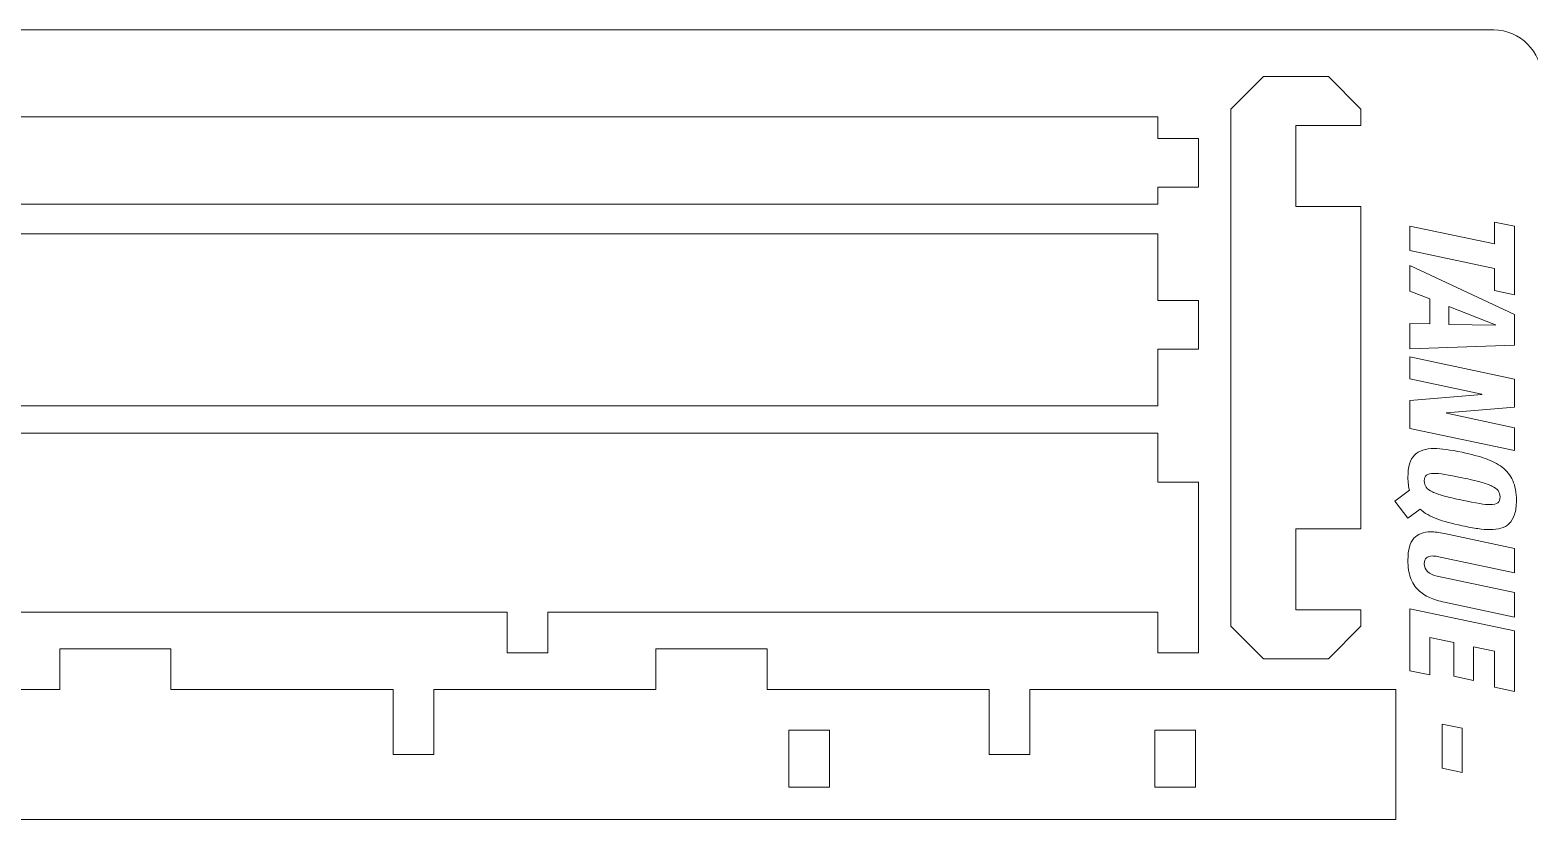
# Model space of a CAD drawing. Header units: centimetres. Extents: x -47.5 to 47.5, y -14.5 to 14.5.
# Drawn here: x 19.02 to 28.42, y 9.52 to 14.5 of the extents above; entities that cross this region are included whole.
import ezdxf

# ---------------------------------------------------------------- set-up
doc = ezdxf.new("R2010")
doc.units = ezdxf.units.CM
doc.header["$MEASUREMENT"] = 0
doc.layers.add('Camada 1', color=7, linetype='Continuous')

msp = doc.modelspace()

# ---------------------------------------------------------------- linework, layer by layer
at = {"layer": 'Camada 1', "color": 6, "lineweight": 9}
msp.add_open_spline([(9.8, 14.5), (9.8, 14.5), (28.2, 14.5), (28.2, 14.5), (28.2, 14.5), (28.365, 14.5), (28.5, 14.365), (28.5, 14.2), (28.5, 14.2), (28.5, 14.2), (28.5, -14.2), (28.5, -14.2), (28.5, -14.2), (28.5, -14.365), (28.365, -14.5), (28.2, -14.5), (28.2, -14.5), (28.2, -14.5), (9.8, -14.5), (9.8, -14.5), (9.8, -14.5), (9.635, -14.5), (9.5, -14.365), (9.5, -14.2), (9.5, -14.2), (9.5, -14.2), (9.5, 14.2), (9.5, 14.2), (9.5, 14.2), (9.5, 14.365), (9.635, 14.5), (9.8, 14.5)], degree=3, knots=[0, 0, 0, 0, 0.1111111, 0.1111111, 0.1111111, 0.1111111, 0.2222222, 0.2222222, 0.2222222, 0.2222222, 0.3333333, 0.3333333, 0.3333333, 0.3333333, 0.4444444, 0.4444444, 0.4444444, 0.4444444, 0.5555556, 0.5555556, 0.5555556, 0.5555556, 0.6666667, 0.6666667, 0.6666667, 0.6666667, 0.7777778, 0.7777778, 0.7777778, 0.7777778, 1, 1, 1, 1], dxfattribs=at)
at = {"layer": 'Camada 1', "color": 250, "lineweight": 9}
for points, knots in [([(26.95911, 10.86115), (26.95911, 10.86115), (26.95911, 11.37109), (26.95911, 11.37109), (26.95911, 11.37109), (26.95911, 11.37109), (27.36706, 11.37109), (27.36706, 11.37109), (27.36706, 11.37109), (27.36706, 11.37109), (27.36706, 13.39152), (27.36706, 13.39152), (27.36706, 13.39152), (27.36706, 13.39152), (26.95911, 13.39152), (26.95911, 13.39152), (26.95911, 13.39152), (26.95911, 13.39152), (26.95911, 13.90146), (26.95911, 13.90146), (26.95911, 13.90146), (26.95911, 13.90146), (27.36706, 13.90146), (27.36706, 13.90146), (27.36706, 13.90146), (27.36706, 13.90146), (27.36706, 14.00346), (27.36706, 14.00346), (27.36706, 14.00346), (27.36706, 14.00346), (27.16309, 14.20743), (27.16309, 14.20743), (27.16309, 14.20743), (27.16309, 14.20743), (26.75513, 14.20743), (26.75513, 14.20743), (26.75513, 14.20743), (26.75513, 14.20743), (26.55116, 14.00346), (26.55116, 14.00346), (26.55116, 14.00346), (26.55116, 14.00346), (26.55116, 10.75916), (26.55116, 10.75916), (26.55116, 10.75916), (26.55116, 10.75916), (26.75513, 10.55519), (26.75513, 10.55519), (26.75513, 10.55519), (26.75513, 10.55519), (27.16309, 10.55519), (27.16309, 10.55519), (27.16309, 10.55519), (27.16309, 10.55519), (27.36706, 10.75916), (27.36706, 10.75916), (27.36706, 10.75916), (27.36706, 10.75916), (27.36706, 10.86115), (27.36706, 10.86115), (27.36706, 10.86115), (27.36706, 10.86115), (26.95911, 10.86115), (26.95911, 10.86115)], [0, 0, 0, 0, 0.0588235, 0.0588235, 0.0588235, 0.0588235, 0.1176471, 0.1176471, 0.1176471, 0.1176471, 0.1764706, 0.1764706, 0.1764706, 0.1764706, 0.2352941, 0.2352941, 0.2352941, 0.2352941, 0.2941176, 0.2941176, 0.2941176, 0.2941176, 0.3529412, 0.3529412, 0.3529412, 0.3529412, 0.4117647, 0.4117647, 0.4117647, 0.4117647, 0.4705882, 0.4705882, 0.4705882, 0.4705882, 0.5294118, 0.5294118, 0.5294118, 0.5294118, 0.5882353, 0.5882353, 0.5882353, 0.5882353, 0.6470588, 0.6470588, 0.6470588, 0.6470588, 0.7058824, 0.7058824, 0.7058824, 0.7058824, 0.7647059, 0.7647059, 0.7647059, 0.7647059, 0.8235294, 0.8235294, 0.8235294, 0.8235294, 0.8823529, 0.8823529, 0.8823529, 0.8823529, 1, 1, 1, 1]), ([(26.34784, 13.81953), (26.34784, 13.81953), (26.34784, 13.51355), (26.34784, 13.51355), (26.34784, 13.51355), (26.34784, 13.51355), (26.09286, 13.51355), (26.09286, 13.51355), (26.09286, 13.51355), (26.09286, 13.51355), (26.09286, 13.40749), (26.09286, 13.40749), (26.09286, 13.40749), (26.09286, 13.40749), (10.02535, 13.40749), (10.02535, 13.40749), (10.02535, 13.40749), (10.02535, 13.40749), (10.02535, 13.51355), (10.02535, 13.51355), (10.02535, 13.51355), (10.02535, 13.51355), (9.77038, 13.51355), (9.77038, 13.51355), (9.77038, 13.51355), (9.77038, 13.51355), (9.77038, 13.81953), (9.77038, 13.81953), (9.77038, 13.81953), (9.77038, 13.81953), (10.02535, 13.81953), (10.02535, 13.81953), (10.02535, 13.81953), (10.02535, 13.81953), (10.02535, 13.95513), (10.02535, 13.95513), (10.02535, 13.95513), (10.02535, 13.95513), (26.09286, 13.95513), (26.09286, 13.95513), (26.09286, 13.95513), (26.09286, 13.95513), (26.09286, 13.81953), (26.09286, 13.81953), (26.09286, 13.81953), (26.09286, 13.81953), (26.34784, 13.81953), (26.34784, 13.81953)], [0, 0, 0, 0, 0.0769231, 0.0769231, 0.0769231, 0.0769231, 0.1538462, 0.1538462, 0.1538462, 0.1538462, 0.2307692, 0.2307692, 0.2307692, 0.2307692, 0.3076923, 0.3076923, 0.3076923, 0.3076923, 0.3846154, 0.3846154, 0.3846154, 0.3846154, 0.4615385, 0.4615385, 0.4615385, 0.4615385, 0.5384615, 0.5384615, 0.5384615, 0.5384615, 0.6153846, 0.6153846, 0.6153846, 0.6153846, 0.6923077, 0.6923077, 0.6923077, 0.6923077, 0.7692308, 0.7692308, 0.7692308, 0.7692308, 0.8461538, 0.8461538, 0.8461538, 0.8461538, 1, 1, 1, 1]), ([(10.02535, 13.22105), (10.02535, 13.22105), (26.09286, 13.22105), (26.09286, 13.22105), (26.09286, 13.22105), (26.09286, 13.22105), (26.09286, 12.8035), (26.09286, 12.8035), (26.09286, 12.8035), (26.09286, 12.8035), (26.34784, 12.8035), (26.34784, 12.8035), (26.34784, 12.8035), (26.34784, 12.8035), (26.34784, 12.49755), (26.34784, 12.49755), (26.34784, 12.49755), (26.34784, 12.49755), (26.09286, 12.49755), (26.09286, 12.49755), (26.09286, 12.49755), (26.09286, 12.49755), (26.09286, 12.14159), (26.09286, 12.14159), (26.09286, 12.14159), (26.09286, 12.14159), (10.02535, 12.14159), (10.02535, 12.14159), (10.02535, 12.14159), (10.02535, 12.14159), (10.02535, 12.49755), (10.02535, 12.49755), (10.02535, 12.49755), (10.02535, 12.49755), (9.77038, 12.49755), (9.77038, 12.49755), (9.77038, 12.49755), (9.77038, 12.49755), (9.77038, 12.8035), (9.77038, 12.8035), (9.77038, 12.8035), (9.77038, 12.8035), (10.02535, 12.8035), (10.02535, 12.8035), (10.02535, 12.8035), (10.02535, 12.8035), (10.02535, 13.22105), (10.02535, 13.22105)], [0, 0, 0, 0, 0.0769231, 0.0769231, 0.0769231, 0.0769231, 0.1538462, 0.1538462, 0.1538462, 0.1538462, 0.2307692, 0.2307692, 0.2307692, 0.2307692, 0.3076923, 0.3076923, 0.3076923, 0.3076923, 0.3846154, 0.3846154, 0.3846154, 0.3846154, 0.4615385, 0.4615385, 0.4615385, 0.4615385, 0.5384615, 0.5384615, 0.5384615, 0.5384615, 0.6153846, 0.6153846, 0.6153846, 0.6153846, 0.6923077, 0.6923077, 0.6923077, 0.6923077, 0.7692308, 0.7692308, 0.7692308, 0.7692308, 0.8461538, 0.8461538, 0.8461538, 0.8461538, 1, 1, 1, 1]), ([(26.09288, 11.66377), (26.09288, 11.66377), (26.34785, 11.66377), (26.34785, 11.66377), (26.34785, 11.66377), (26.34785, 11.66377), (26.34785, 10.59288), (26.34785, 10.59288), (26.34785, 10.59288), (26.34785, 10.59288), (26.09288, 10.59288), (26.09288, 10.59288), (26.09288, 10.59288), (26.09288, 10.59288), (26.09288, 10.84786), (26.09288, 10.84786), (26.09288, 10.84786), (26.09288, 10.84786), (22.26722, 10.84786), (22.26722, 10.84786), (22.26722, 10.84786), (22.26722, 10.84786), (22.26722, 10.59288), (22.26722, 10.59288), (22.26722, 10.59288), (22.26722, 10.59288), (22.01226, 10.59288), (22.01226, 10.59288), (22.01226, 10.59288), (22.01226, 10.59288), (22.01226, 10.84786), (22.01226, 10.84786), (22.01226, 10.84786), (22.01226, 10.84786), (18.1866, 10.84786), (18.1866, 10.84786), (18.1866, 10.84786), (18.1866, 10.84786), (18.1866, 10.59288), (18.1866, 10.59288), (18.1866, 10.59288), (18.1866, 10.59288), (17.93163, 10.59288), (17.93163, 10.59288), (17.93163, 10.59288), (17.93163, 10.59288), (17.93163, 10.84786), (17.93163, 10.84786), (17.93163, 10.84786), (17.93163, 10.84786), (14.10598, 10.84786), (14.10598, 10.84786), (14.10598, 10.84786), (14.10598, 10.84786), (14.10598, 10.59288), (14.10598, 10.59288), (14.10598, 10.59288), (14.10598, 10.59288), (13.851, 10.59288), (13.851, 10.59288), (13.851, 10.59288), (13.851, 10.59288), (13.851, 10.84786), (13.851, 10.84786), (13.851, 10.84786), (13.851, 10.84786), (10.02535, 10.84786), (10.02535, 10.84786), (10.02535, 10.84786), (10.02535, 10.84786), (10.02535, 10.59288), (10.02535, 10.59288), (10.02535, 10.59288), (10.02535, 10.59288), (9.77038, 10.59288), (9.77038, 10.59288), (9.77038, 10.59288), (9.77038, 10.59288), (9.77038, 11.66377), (9.77038, 11.66377), (9.77038, 11.66377), (9.77038, 11.66377), (10.02535, 11.66377), (10.02535, 11.66377), (10.02535, 11.66377), (10.02535, 11.66377), (10.02535, 11.96973), (10.02535, 11.96973), (10.02535, 11.96973), (10.02535, 11.96973), (26.09288, 11.96973), (26.09288, 11.96973), (26.09288, 11.96973), (26.09288, 11.96973), (26.09288, 11.66377), (26.09288, 11.66377)], [0, 0, 0, 0, 0.04, 0.04, 0.04, 0.04, 0.08, 0.08, 0.08, 0.08, 0.12, 0.12, 0.12, 0.12, 0.16, 0.16, 0.16, 0.16, 0.2, 0.2, 0.2, 0.2, 0.24, 0.24, 0.24, 0.24, 0.28, 0.28, 0.28, 0.28, 0.32, 0.32, 0.32, 0.32, 0.36, 0.36, 0.36, 0.36, 0.4, 0.4, 0.4, 0.4, 0.44, 0.44, 0.44, 0.44, 0.48, 0.48, 0.48, 0.48, 0.52, 0.52, 0.52, 0.52, 0.56, 0.56, 0.56, 0.56, 0.6, 0.6, 0.6, 0.6, 0.64, 0.64, 0.64, 0.64, 0.68, 0.68, 0.68, 0.68, 0.72, 0.72, 0.72, 0.72, 0.76, 0.76, 0.76, 0.76, 0.8, 0.8, 0.8, 0.8, 0.84, 0.84, 0.84, 0.84, 0.88, 0.88, 0.88, 0.88, 0.92, 0.92, 0.92, 0.92, 1, 1, 1, 1]), ([(9.73294, 9.81784), (9.73294, 9.81784), (9.73294, 10.08981), (9.73294, 10.08981), (9.73294, 10.08981), (9.73294, 10.08981), (9.98792, 10.08981), (9.98792, 10.08981), (9.98792, 10.08981), (9.98792, 10.08981), (9.98792, 10.36178), (9.98792, 10.36178), (9.98792, 10.36178), (9.98792, 10.36178), (12.95578, 10.36178), (12.95578, 10.36178), (12.95578, 10.36178), (12.95578, 10.36178), (12.95578, 9.95383), (12.95578, 9.95383), (12.95578, 9.95383), (12.95578, 9.95383), (13.21076, 9.95383), (13.21076, 9.95383), (13.21076, 9.95383), (13.21076, 9.95383), (13.21076, 10.36178), (13.21076, 10.36178), (13.21076, 10.36178), (13.21076, 10.36178), (15.31564, 10.36178), (15.31564, 10.36178), (15.31564, 10.36178), (15.31564, 10.36178), (15.31564, 10.61675), (15.31564, 10.61675), (15.31564, 10.61675), (15.31564, 10.61675), (16.01256, 10.61675), (16.01256, 10.61675), (16.01256, 10.61675), (16.01256, 10.61675), (16.01256, 10.36178), (16.01256, 10.36178), (16.01256, 10.36178), (16.01256, 10.36178), (17.5565, 10.36178), (17.5565, 10.36178), (17.5565, 10.36178), (17.5565, 10.36178), (17.5565, 9.95383), (17.5565, 9.95383), (17.5565, 9.95383), (17.5565, 9.95383), (17.81148, 9.95383), (17.81148, 9.95383), (17.81148, 9.95383), (17.81148, 9.95383), (17.81148, 10.36178), (17.81148, 10.36178), (17.81148, 10.36178), (17.81148, 10.36178), (19.20532, 10.36178), (19.20532, 10.36178), (19.20532, 10.36178), (19.20532, 10.36178), (19.20532, 10.61675), (19.20532, 10.61675), (19.20532, 10.61675), (19.20532, 10.61675), (19.90224, 10.61675), (19.90224, 10.61675), (19.90224, 10.61675), (19.90224, 10.61675), (19.90224, 10.36178), (19.90224, 10.36178), (19.90224, 10.36178), (19.90224, 10.36178), (21.2961, 10.36178), (21.2961, 10.36178), (21.2961, 10.36178), (21.2961, 10.36178), (21.2961, 9.95383), (21.2961, 9.95383), (21.2961, 9.95383), (21.2961, 9.95383), (21.55107, 9.95383), (21.55107, 9.95383), (21.55107, 9.95383), (21.55107, 9.95383), (21.55107, 10.36178), (21.55107, 10.36178), (21.55107, 10.36178), (21.55107, 10.36178), (22.94492, 10.36178), (22.94492, 10.36178), (22.94492, 10.36178), (22.94492, 10.36178), (22.94492, 10.61675), (22.94492, 10.61675), (22.94492, 10.61675), (22.94492, 10.61675), (23.64184, 10.61675), (23.64184, 10.61675), (23.64184, 10.61675), (23.64184, 10.61675), (23.64184, 10.36178), (23.64184, 10.36178), (23.64184, 10.36178), (23.64184, 10.36178), (25.03569, 10.36178), (25.03569, 10.36178), (25.03569, 10.36178), (25.03569, 10.36178), (25.03569, 9.95383), (25.03569, 9.95383), (25.03569, 9.95383), (25.03569, 9.95383), (25.29066, 9.95383), (25.29066, 9.95383), (25.29066, 9.95383), (25.29066, 9.95383), (25.29066, 10.36178), (25.29066, 10.36178), (25.29066, 10.36178), (25.29066, 10.36178), (27.58527, 10.36178), (27.58527, 10.36178), (27.58527, 10.36178), (27.58527, 10.36178), (27.58527, 9.54587), (27.58527, 9.54587), (27.58527, 9.54587), (27.58527, 9.54587), (9.98792, 9.54587), (9.98792, 9.54587), (9.98792, 9.54587), (9.98792, 9.54587), (9.98792, 9.81784), (9.98792, 9.81784), (9.98792, 9.81784), (9.98792, 9.81784), (9.73294, 9.81784), (9.73294, 9.81784)], [0, 0, 0, 0, 0.027027, 0.027027, 0.027027, 0.027027, 0.0540541, 0.0540541, 0.0540541, 0.0540541, 0.0810811, 0.0810811, 0.0810811, 0.0810811, 0.1081081, 0.1081081, 0.1081081, 0.1081081, 0.1351351, 0.1351351, 0.1351351, 0.1351351, 0.1621622, 0.1621622, 0.1621622, 0.1621622, 0.1891892, 0.1891892, 0.1891892, 0.1891892, 0.2162162, 0.2162162, 0.2162162, 0.2162162, 0.2432432, 0.2432432, 0.2432432, 0.2432432, 0.2702703, 0.2702703, 0.2702703, 0.2702703, 0.2972973, 0.2972973, 0.2972973, 0.2972973, 0.3243243, 0.3243243, 0.3243243, 0.3243243, 0.3513514, 0.3513514, 0.3513514, 0.3513514, 0.3783784, 0.3783784, 0.3783784, 0.3783784, 0.4054054, 0.4054054, 0.4054054, 0.4054054, 0.4324324, 0.4324324, 0.4324324, 0.4324324, 0.4594595, 0.4594595, 0.4594595, 0.4594595, 0.4864865, 0.4864865, 0.4864865, 0.4864865, 0.5135135, 0.5135135, 0.5135135, 0.5135135, 0.5405405, 0.5405405, 0.5405405, 0.5405405, 0.5675676, 0.5675676, 0.5675676, 0.5675676, 0.5945946, 0.5945946, 0.5945946, 0.5945946, 0.6216216, 0.6216216, 0.6216216, 0.6216216, 0.6486486, 0.6486486, 0.6486486, 0.6486486, 0.6756757, 0.6756757, 0.6756757, 0.6756757, 0.7027027, 0.7027027, 0.7027027, 0.7027027, 0.7297297, 0.7297297, 0.7297297, 0.7297297, 0.7567568, 0.7567568, 0.7567568, 0.7567568, 0.7837838, 0.7837838, 0.7837838, 0.7837838, 0.8108108, 0.8108108, 0.8108108, 0.8108108, 0.8378378, 0.8378378, 0.8378378, 0.8378378, 0.8648649, 0.8648649, 0.8648649, 0.8648649, 0.8918919, 0.8918919, 0.8918919, 0.8918919, 0.9189189, 0.9189189, 0.9189189, 0.9189189, 0.9459459, 0.9459459, 0.9459459, 0.9459459, 1, 1, 1, 1])]:
    msp.add_open_spline(points, degree=3, knots=knots, dxfattribs=at)
at = {"layer": 'Camada 1', "color": 5, "lineweight": 9}
for points, knots in [([(27.67416, 13.27), (27.67416, 13.27), (27.67416, 13.11591), (27.67416, 13.11591), (27.67416, 13.11591), (27.67416, 13.11591), (28.20431, 13.00309), (28.20431, 13.00309), (28.20431, 13.00309), (28.20431, 13.00309), (28.20431, 12.86551), (28.20431, 12.86551), (28.20431, 12.86551), (28.20431, 12.86551), (28.32906, 12.83891), (28.32906, 12.83891), (28.32906, 12.83891), (28.32906, 12.83891), (28.32906, 13.26817), (28.32906, 13.26817), (28.32906, 13.26817), (28.32906, 13.26817), (28.20431, 13.29477), (28.20431, 13.29477), (28.20431, 13.29477), (28.20431, 13.29477), (28.20431, 13.15719), (28.20431, 13.15719), (28.20431, 13.15719), (28.20431, 13.15719), (27.67416, 13.27), (27.67416, 13.27)], [0, 0, 0, 0, 0.1111111, 0.1111111, 0.1111111, 0.1111111, 0.2222222, 0.2222222, 0.2222222, 0.2222222, 0.3333333, 0.3333333, 0.3333333, 0.3333333, 0.4444444, 0.4444444, 0.4444444, 0.4444444, 0.5555556, 0.5555556, 0.5555556, 0.5555556, 0.6666667, 0.6666667, 0.6666667, 0.6666667, 0.7777778, 0.7777778, 0.7777778, 0.7777778, 1, 1, 1, 1]), ([(27.67416, 13.02144), (27.67416, 13.02144), (27.67416, 12.86185), (27.67416, 12.86185), (27.67416, 12.86185), (27.67416, 12.86185), (27.7989, 12.81231), (27.7989, 12.81231), (27.7989, 12.81231), (27.7989, 12.81231), (27.7989, 12.65546), (27.7989, 12.65546), (27.7989, 12.65546), (27.7989, 12.65546), (27.67416, 12.65822), (27.67416, 12.65822), (27.67416, 12.65822), (27.67416, 12.65822), (27.67416, 12.49862), (27.67416, 12.49862), (27.67416, 12.49862), (27.67416, 12.49862), (28.32906, 12.52247), (28.32906, 12.52247), (28.32906, 12.52247), (28.32906, 12.52247), (28.32906, 12.71508), (28.32906, 12.71508), (28.32906, 12.71508), (28.32906, 12.71508), (27.67416, 13.02144), (27.67416, 13.02144)], [0, 0, 0, 0, 0.1111111, 0.1111111, 0.1111111, 0.1111111, 0.2222222, 0.2222222, 0.2222222, 0.2222222, 0.3333333, 0.3333333, 0.3333333, 0.3333333, 0.4444444, 0.4444444, 0.4444444, 0.4444444, 0.5555556, 0.5555556, 0.5555556, 0.5555556, 0.6666667, 0.6666667, 0.6666667, 0.6666667, 0.7777778, 0.7777778, 0.7777778, 0.7777778, 1, 1, 1, 1]), ([(27.91814, 12.65271), (27.91814, 12.65271), (27.91814, 12.76462), (27.91814, 12.76462), (27.91814, 12.76462), (27.91814, 12.76462), (28.20982, 12.64904), (28.20982, 12.64904), (28.20982, 12.64904), (28.20982, 12.64904), (28.20982, 12.64722), (28.20982, 12.64722), (28.20982, 12.64722), (28.20982, 12.64722), (27.91814, 12.65271), (27.91814, 12.65271)], [0, 0, 0, 0, 0.2, 0.2, 0.2, 0.2, 0.4, 0.4, 0.4, 0.4, 0.6, 0.6, 0.6, 0.6, 1, 1, 1, 1]), ([(27.67416, 12.44909), (27.67416, 12.44909), (27.67416, 12.31151), (27.67416, 12.31151), (27.67416, 12.31151), (27.67416, 12.31151), (28.12543, 12.2152), (28.12543, 12.2152), (28.12543, 12.2152), (28.12543, 12.2152), (28.12543, 12.21338), (28.12543, 12.21338), (28.12543, 12.21338), (28.12543, 12.21338), (27.67416, 12.17485), (27.67416, 12.17485), (27.67416, 12.17485), (27.67416, 12.17485), (27.67416, 12.00057), (27.67416, 12.00057), (27.67416, 12.00057), (27.67416, 12.00057), (28.32906, 11.86116), (28.32906, 11.86116), (28.32906, 11.86116), (28.32906, 11.86116), (28.32906, 12.00424), (28.32906, 12.00424), (28.32906, 12.00424), (28.32906, 12.00424), (27.90346, 12.09505), (27.90346, 12.09505), (27.90346, 12.09505), (27.90346, 12.09505), (27.90346, 12.09688), (27.90346, 12.09688), (27.90346, 12.09688), (27.90346, 12.09688), (28.32906, 12.13265), (28.32906, 12.13265), (28.32906, 12.13265), (28.32906, 12.13265), (28.32906, 12.30968), (28.32906, 12.30968), (28.32906, 12.30968), (28.32906, 12.30968), (27.67416, 12.44909), (27.67416, 12.44909)], [0, 0, 0, 0, 0.0769231, 0.0769231, 0.0769231, 0.0769231, 0.1538462, 0.1538462, 0.1538462, 0.1538462, 0.2307692, 0.2307692, 0.2307692, 0.2307692, 0.3076923, 0.3076923, 0.3076923, 0.3076923, 0.3846154, 0.3846154, 0.3846154, 0.3846154, 0.4615385, 0.4615385, 0.4615385, 0.4615385, 0.5384615, 0.5384615, 0.5384615, 0.5384615, 0.6153846, 0.6153846, 0.6153846, 0.6153846, 0.6923077, 0.6923077, 0.6923077, 0.6923077, 0.7692308, 0.7692308, 0.7692308, 0.7692308, 0.8461538, 0.8461538, 0.8461538, 0.8461538, 1, 1, 1, 1]), ([(27.57877, 11.5438), (27.57877, 11.5438), (27.66132, 11.43649), (27.66132, 11.43649), (27.66132, 11.43649), (27.66132, 11.43649), (27.73745, 11.49427), (27.73745, 11.49427), (27.73745, 11.49427), (27.76619, 11.46798), (27.8015, 11.44734), (27.84339, 11.43236), (27.84339, 11.43236), (27.88527, 11.41738), (27.93801, 11.40316), (28.00161, 11.38971), (28.00161, 11.38971), (28.03952, 11.38176), (28.07239, 11.37564), (28.10021, 11.37136), (28.10021, 11.37136), (28.12803, 11.36708), (28.15356, 11.36494), (28.1768, 11.36494), (28.1768, 11.36494), (28.20248, 11.36494), (28.22526, 11.36785), (28.24513, 11.37366), (28.24513, 11.37366), (28.265, 11.37946), (28.28212, 11.3894), (28.29649, 11.40347), (28.29649, 11.40347), (28.31086, 11.41753), (28.32202, 11.43633), (28.32997, 11.45987), (28.32997, 11.45987), (28.33792, 11.48342), (28.3419, 11.51261), (28.3419, 11.54747), (28.3419, 11.54747), (28.3419, 11.597), (28.33425, 11.63873), (28.31897, 11.67267), (28.31897, 11.67267), (28.30368, 11.70661), (28.28151, 11.73458), (28.25247, 11.75659), (28.25247, 11.75659), (28.22342, 11.77861), (28.18887, 11.79665), (28.14882, 11.81071), (28.14882, 11.81071), (28.10877, 11.82477), (28.0597, 11.83792), (28.00161, 11.85015), (28.00161, 11.85015), (27.9264, 11.86605), (27.8683, 11.874), (27.82734, 11.874), (27.82734, 11.874), (27.7723, 11.874), (27.73087, 11.86024), (27.70305, 11.83272), (27.70305, 11.83272), (27.67523, 11.80521), (27.66132, 11.75843), (27.66132, 11.69239), (27.66132, 11.69239), (27.66132, 11.6771), (27.66224, 11.66212), (27.66407, 11.64745), (27.66407, 11.64745), (27.66591, 11.63094), (27.66805, 11.61901), (27.67049, 11.61167), (27.67049, 11.61167), (27.67049, 11.61167), (27.57877, 11.5438), (27.57877, 11.5438)], [0, 0, 0, 0, 0.047619, 0.047619, 0.047619, 0.047619, 0.0952381, 0.0952381, 0.0952381, 0.0952381, 0.1428571, 0.1428571, 0.1428571, 0.1428571, 0.1904762, 0.1904762, 0.1904762, 0.1904762, 0.2380952, 0.2380952, 0.2380952, 0.2380952, 0.2857143, 0.2857143, 0.2857143, 0.2857143, 0.3333333, 0.3333333, 0.3333333, 0.3333333, 0.3809524, 0.3809524, 0.3809524, 0.3809524, 0.4285714, 0.4285714, 0.4285714, 0.4285714, 0.4761905, 0.4761905, 0.4761905, 0.4761905, 0.5238095, 0.5238095, 0.5238095, 0.5238095, 0.5714286, 0.5714286, 0.5714286, 0.5714286, 0.6190476, 0.6190476, 0.6190476, 0.6190476, 0.6666667, 0.6666667, 0.6666667, 0.6666667, 0.7142857, 0.7142857, 0.7142857, 0.7142857, 0.7619048, 0.7619048, 0.7619048, 0.7619048, 0.8095238, 0.8095238, 0.8095238, 0.8095238, 0.8571429, 0.8571429, 0.8571429, 0.8571429, 0.9047619, 0.9047619, 0.9047619, 0.9047619, 1, 1, 1, 1]), ([(28.00161, 11.69056), (28.05053, 11.68016), (28.08951, 11.67099), (28.11855, 11.66304), (28.11855, 11.66304), (28.1476, 11.65509), (28.17099, 11.64699), (28.18872, 11.63873), (28.18872, 11.63873), (28.20645, 11.63048), (28.21929, 11.62085), (28.22724, 11.60984), (28.22724, 11.60984), (28.23519, 11.59883), (28.23917, 11.58569), (28.23917, 11.5704), (28.23917, 11.5704), (28.23917, 11.55328), (28.23443, 11.5409), (28.22495, 11.53325), (28.22495, 11.53325), (28.21547, 11.52561), (28.19942, 11.52179), (28.1768, 11.52179), (28.1768, 11.52179), (28.14622, 11.52179), (28.08783, 11.53096), (28.00161, 11.5493), (28.00161, 11.5493), (27.9533, 11.5597), (27.91462, 11.56887), (27.88558, 11.57682), (27.88558, 11.57682), (27.85653, 11.58477), (27.83299, 11.59302), (27.81495, 11.60158), (27.81495, 11.60158), (27.79691, 11.61015), (27.78392, 11.61993), (27.77597, 11.63094), (27.77597, 11.63094), (27.76802, 11.64194), (27.76405, 11.65539), (27.76405, 11.67129), (27.76405, 11.67129), (27.76405, 11.6878), (27.76879, 11.69973), (27.77826, 11.70707), (27.77826, 11.70707), (27.78774, 11.7144), (27.80318, 11.71807), (27.82458, 11.71807), (27.82458, 11.71807), (27.85577, 11.71807), (27.91478, 11.7089), (28.00161, 11.69056)], [0, 0, 0, 0, 0.0666667, 0.0666667, 0.0666667, 0.0666667, 0.1333333, 0.1333333, 0.1333333, 0.1333333, 0.2, 0.2, 0.2, 0.2, 0.2666667, 0.2666667, 0.2666667, 0.2666667, 0.3333333, 0.3333333, 0.3333333, 0.3333333, 0.4, 0.4, 0.4, 0.4, 0.4666667, 0.4666667, 0.4666667, 0.4666667, 0.5333333, 0.5333333, 0.5333333, 0.5333333, 0.6, 0.6, 0.6, 0.6, 0.6666667, 0.6666667, 0.6666667, 0.6666667, 0.7333333, 0.7333333, 0.7333333, 0.7333333, 0.8, 0.8, 0.8, 0.8, 0.8666667, 0.8666667, 0.8666667, 0.8666667, 1, 1, 1, 1]), ([(28.32906, 10.81645), (28.32906, 10.81645), (28.32906, 10.97054), (28.32906, 10.97054), (28.32906, 10.97054), (28.32906, 10.97054), (27.84568, 11.07327), (27.84568, 11.07327), (27.84568, 11.07327), (27.79126, 11.08489), (27.76405, 11.11118), (27.76405, 11.15215), (27.76405, 11.15215), (27.76405, 11.18395), (27.78117, 11.19985), (27.81541, 11.19985), (27.81541, 11.19985), (27.82458, 11.19985), (27.83467, 11.19862), (27.84568, 11.19618), (27.84568, 11.19618), (27.84568, 11.19618), (28.32906, 11.09345), (28.32906, 11.09345), (28.32906, 11.09345), (28.32906, 11.09345), (28.32906, 11.24754), (28.32906, 11.24754), (28.32906, 11.24754), (28.32906, 11.24754), (27.89062, 11.3411), (27.89062, 11.3411), (27.89062, 11.3411), (27.85699, 11.34782), (27.82825, 11.35119), (27.80441, 11.35119), (27.80441, 11.35119), (27.75854, 11.35119), (27.72323, 11.33774), (27.69847, 11.31083), (27.69847, 11.31083), (27.6737, 11.28393), (27.66132, 11.23837), (27.66132, 11.17416), (27.66132, 11.17416), (27.66132, 11.13075), (27.66698, 11.0936), (27.67829, 11.06272), (27.67829, 11.06272), (27.6896, 11.03184), (27.7055, 11.00647), (27.72598, 10.98659), (27.72598, 10.98659), (27.74647, 10.96672), (27.77032, 10.95082), (27.79753, 10.9389), (27.79753, 10.9389), (27.82474, 10.92697), (27.85577, 10.91734), (27.89062, 10.91001), (27.89062, 10.91001), (27.89062, 10.91001), (28.32906, 10.81645), (28.32906, 10.81645)], [0, 0, 0, 0, 0.0588235, 0.0588235, 0.0588235, 0.0588235, 0.1176471, 0.1176471, 0.1176471, 0.1176471, 0.1764706, 0.1764706, 0.1764706, 0.1764706, 0.2352941, 0.2352941, 0.2352941, 0.2352941, 0.2941176, 0.2941176, 0.2941176, 0.2941176, 0.3529412, 0.3529412, 0.3529412, 0.3529412, 0.4117647, 0.4117647, 0.4117647, 0.4117647, 0.4705882, 0.4705882, 0.4705882, 0.4705882, 0.5294118, 0.5294118, 0.5294118, 0.5294118, 0.5882353, 0.5882353, 0.5882353, 0.5882353, 0.6470588, 0.6470588, 0.6470588, 0.6470588, 0.7058824, 0.7058824, 0.7058824, 0.7058824, 0.7647059, 0.7647059, 0.7647059, 0.7647059, 0.8235294, 0.8235294, 0.8235294, 0.8235294, 0.8823529, 0.8823529, 0.8823529, 0.8823529, 1, 1, 1, 1]), ([(27.67416, 10.86873), (27.67416, 10.86873), (27.67416, 10.47983), (27.67416, 10.47983), (27.67416, 10.47983), (27.67416, 10.47983), (27.7989, 10.45323), (27.7989, 10.45323), (27.7989, 10.45323), (27.7989, 10.45323), (27.7989, 10.68804), (27.7989, 10.68804), (27.7989, 10.68804), (27.7989, 10.68804), (27.94841, 10.65594), (27.94841, 10.65594), (27.94841, 10.65594), (27.94841, 10.65594), (27.94841, 10.44498), (27.94841, 10.44498), (27.94841, 10.44498), (27.94841, 10.44498), (28.07315, 10.41838), (28.07315, 10.41838), (28.07315, 10.41838), (28.07315, 10.41838), (28.07315, 10.62934), (28.07315, 10.62934), (28.07315, 10.62934), (28.07315, 10.62934), (28.20431, 10.60182), (28.20431, 10.60182), (28.20431, 10.60182), (28.20431, 10.60182), (28.20431, 10.3771), (28.20431, 10.3771), (28.20431, 10.3771), (28.20431, 10.3771), (28.32906, 10.35051), (28.32906, 10.35051), (28.32906, 10.35051), (28.32906, 10.35051), (28.32906, 10.72932), (28.32906, 10.72932), (28.32906, 10.72932), (28.32906, 10.72932), (27.67416, 10.86873), (27.67416, 10.86873)], [0, 0, 0, 0, 0.0769231, 0.0769231, 0.0769231, 0.0769231, 0.1538462, 0.1538462, 0.1538462, 0.1538462, 0.2307692, 0.2307692, 0.2307692, 0.2307692, 0.3076923, 0.3076923, 0.3076923, 0.3076923, 0.3846154, 0.3846154, 0.3846154, 0.3846154, 0.4615385, 0.4615385, 0.4615385, 0.4615385, 0.5384615, 0.5384615, 0.5384615, 0.5384615, 0.6153846, 0.6153846, 0.6153846, 0.6153846, 0.6923077, 0.6923077, 0.6923077, 0.6923077, 0.7692308, 0.7692308, 0.7692308, 0.7692308, 0.8461538, 0.8461538, 0.8461538, 0.8461538, 1, 1, 1, 1]), ([(27.87687, 10.14505), (27.87687, 10.14505), (27.87687, 9.86804), (27.87687, 9.86804), (27.87687, 9.86804), (27.87687, 9.86804), (28.00161, 9.84145), (28.00161, 9.84145), (28.00161, 9.84145), (28.00161, 9.84145), (28.00161, 10.11845), (28.00161, 10.11845), (28.00161, 10.11845), (28.00161, 10.11845), (27.87687, 10.14505), (27.87687, 10.14505)], [0, 0, 0, 0, 0.2, 0.2, 0.2, 0.2, 0.4, 0.4, 0.4, 0.4, 0.6, 0.6, 0.6, 0.6, 1, 1, 1, 1])]:
    msp.add_open_spline(points, degree=3, knots=knots, dxfattribs=at)
at = {"layer": 'Camada 1', "color": 114, "lineweight": 9}
for points in [[(23.77902, 10.10681), (23.77902, 10.10681), (24.03398, 10.10681), (24.03398, 10.10681), (24.03398, 10.10681), (24.03398, 10.10681), (24.03398, 9.74985), (24.03398, 9.74985), (24.03398, 9.74985), (24.03398, 9.74985), (23.77902, 9.74985), (23.77902, 9.74985), (23.77902, 9.74985), (23.77902, 9.74985), (23.77902, 10.10681), (23.77902, 10.10681)], [(26.32874, 9.74985), (26.32874, 9.74985), (26.32874, 10.10681), (26.32874, 10.10681), (26.32874, 10.10681), (26.32874, 10.10681), (26.07376, 10.10681), (26.07376, 10.10681), (26.07376, 10.10681), (26.07376, 10.10681), (26.07376, 9.74985), (26.07376, 9.74985), (26.07376, 9.74985), (26.07376, 9.74985), (26.32874, 9.74985), (26.32874, 9.74985)]]:
    msp.add_open_spline(points, degree=3, knots=[0, 0, 0, 0, 0.2, 0.2, 0.2, 0.2, 0.4, 0.4, 0.4, 0.4, 0.6, 0.6, 0.6, 0.6, 1, 1, 1, 1], dxfattribs=at)

doc.saveas('drawing.dxf')
